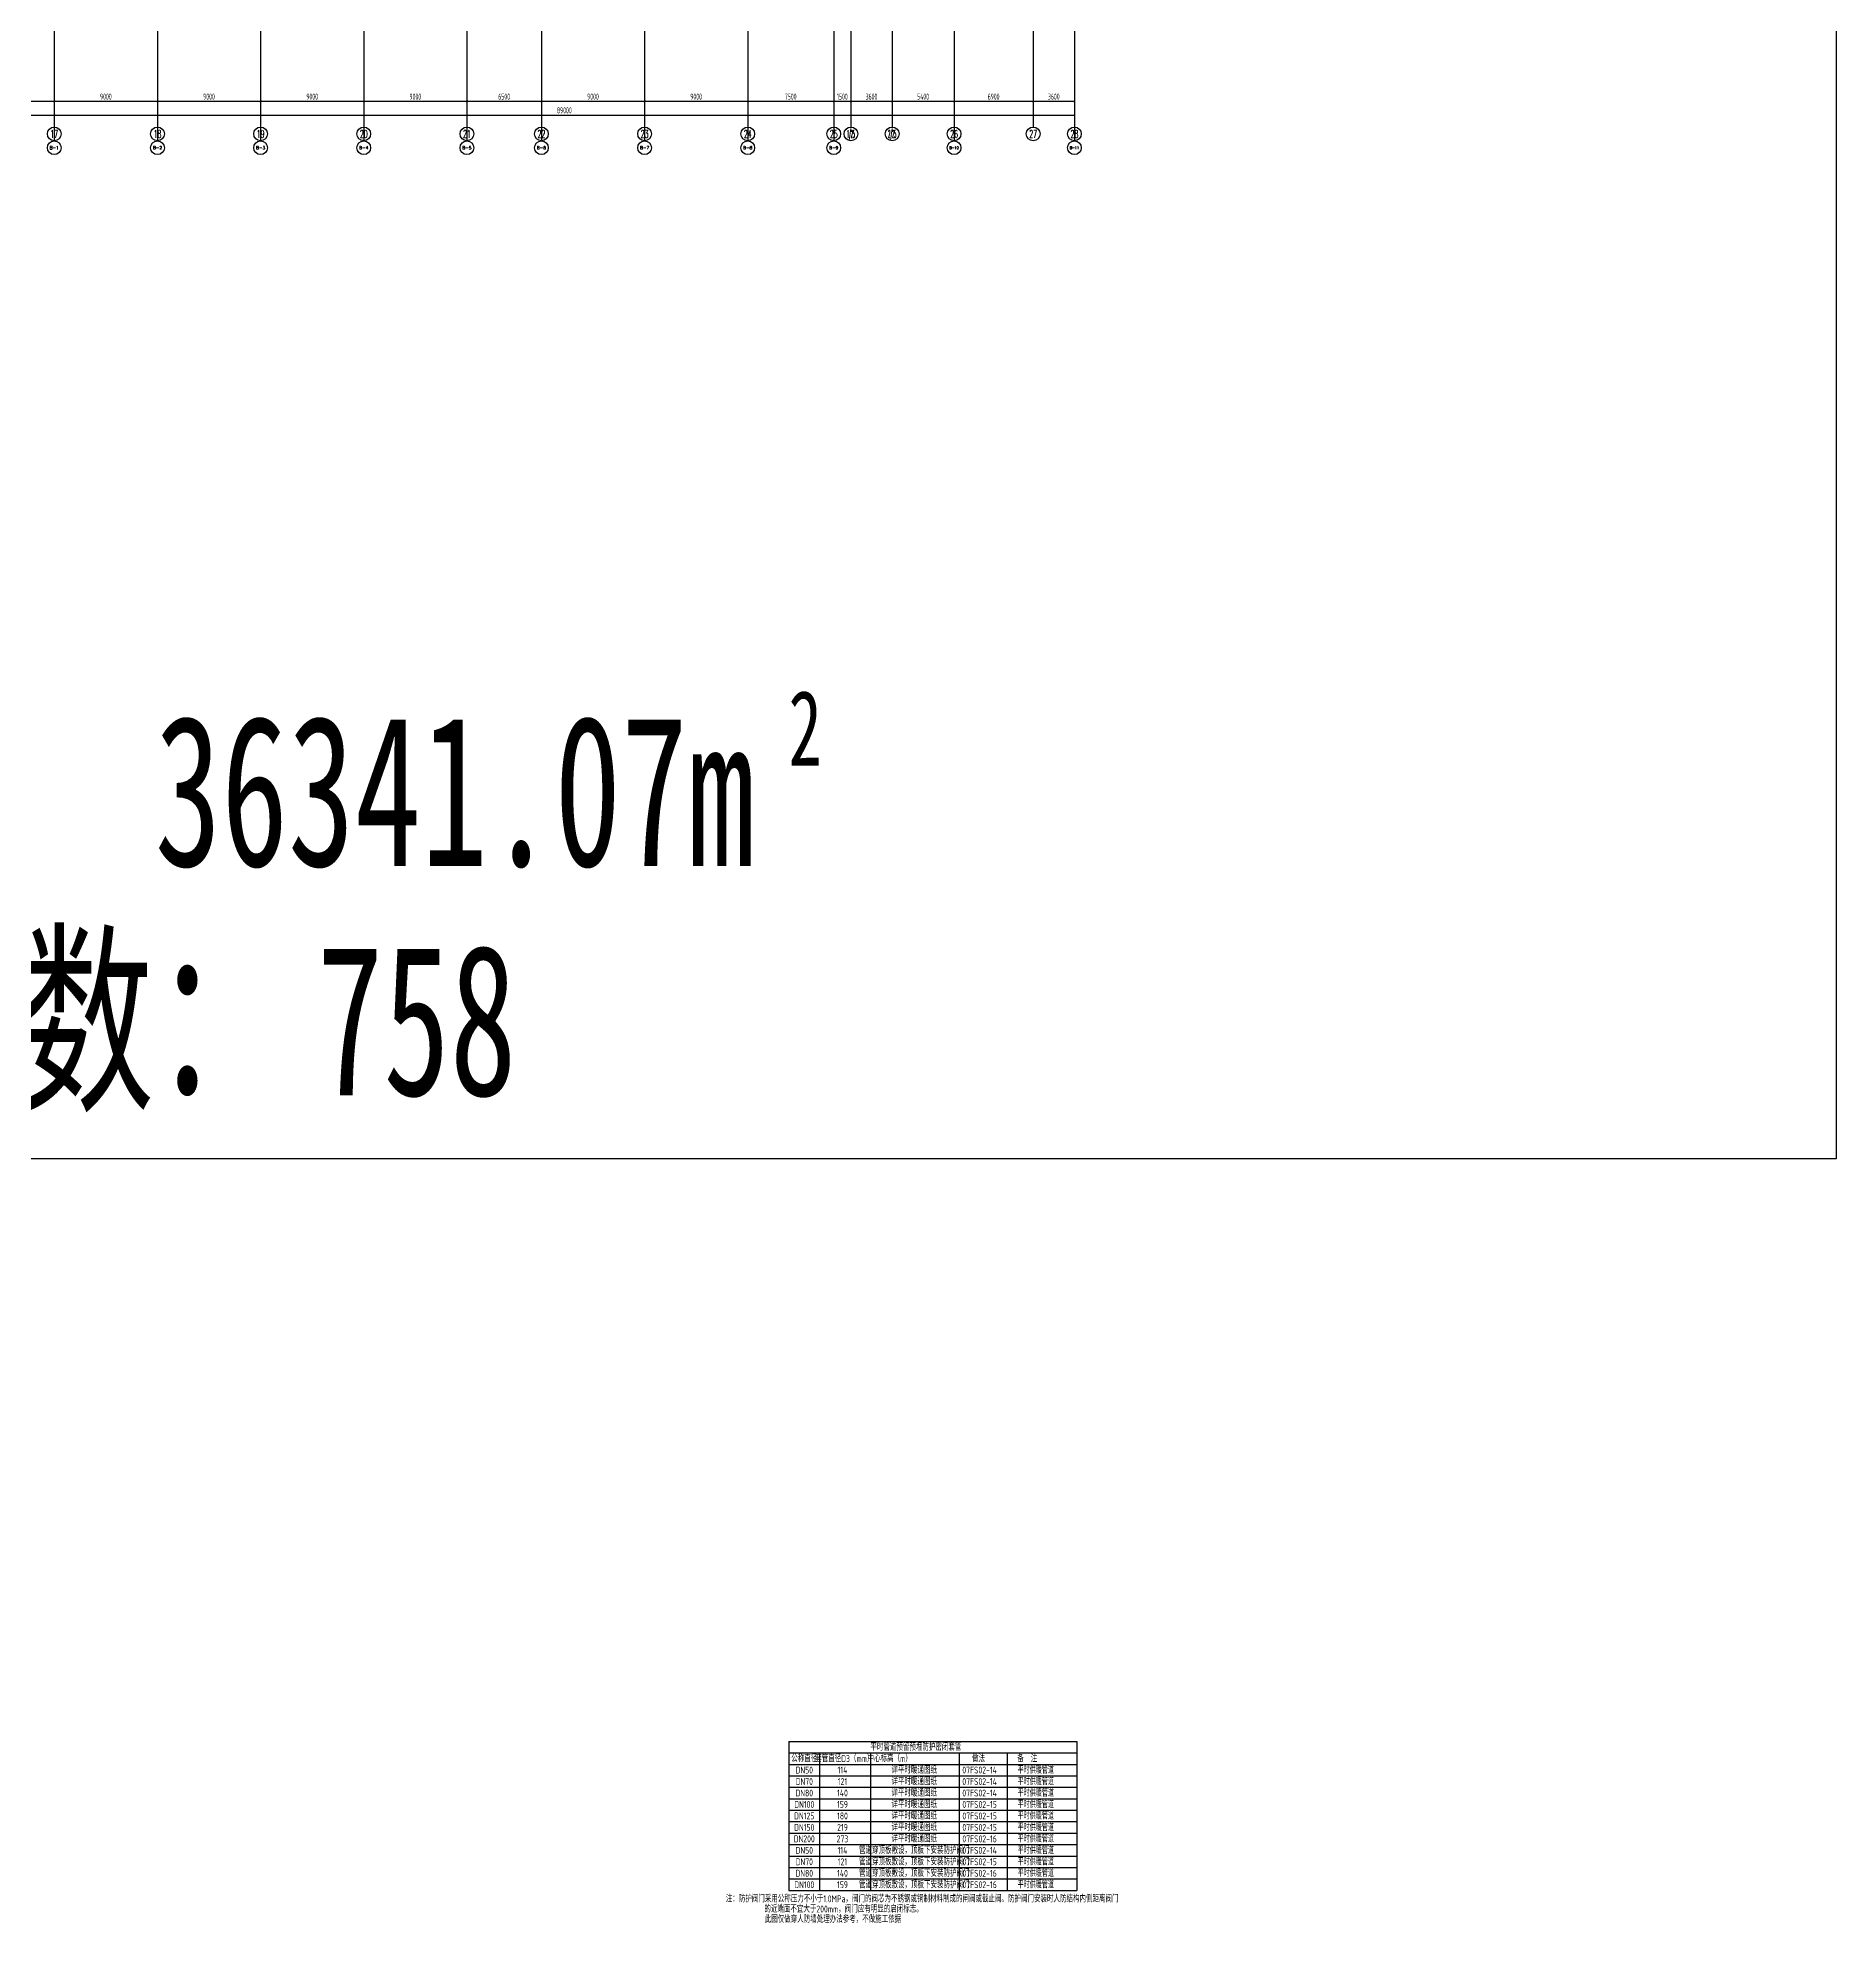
# Model space of a CAD drawing. Extents: x -20827274 to 1300756471, y -549375 to 3431892.
# Drawn here: x 15811 to 172693, y -549375 to -383990 of the extents above; entities that cross this region are included whole.
import ezdxf
from ezdxf.enums import TextEntityAlignment as Align

# ---------------------------------------------------------------- set-up
doc = ezdxf.new("R2010")
doc.units = 0
doc.header["$LTSCALE"] = 10
doc.linetypes.add('暖附图底图$0$DASH', pattern=[0.35, 0.25, -0.1])
doc.linetypes.add('暖附图底图$0$DOTE', pattern=[2.42, 2, -0.2, 0.02, -0.2])
for name, color, linetype in [('1-zs', 3, 'Continuous'), ('A-PUB_TITLE', 4, 'Continuous'), ('AXIS_TEXT', 7, 'Continuous'), ('hz', 7, 'Continuous'), ('SPACE', 7, 'Continuous'), ('TEXT-KD', 1, 'Continuous'), ('暖附图底图$0$1-标注暖通', 8, 'Continuous'), ('暖附图底图$0$AXIS', 8, 'Continuous'), ('暖附图底图$0$AXIS_TEXT', 8, 'Continuous'), ('暖附图底图$0$DOTE', 8, 'Continuous')]:
    doc.layers.add(name, color=color, linetype=linetype)
doc.styles.add('COMPLEX', font='COMPLEX.shx', dxfattribs={"width": 0.65})
doc.styles.add('ZXN', font='tssdeng.shx', dxfattribs={"width": 0.7, "bigfont": 'hztxt.shx'})
doc.styles.add('暖附图底图$0$8B2_02_T3', font='tssdeng.shx', dxfattribs={"width": 0.6, "bigfont": 'TSSDCHN.shx'})
doc.styles.add('暖附图底图$0$_TCH_AXIS', font='COMPLEX', dxfattribs={"bigfont": 'GBCBIG'})
doc.styles.add('暖附图底图$0$COMPLEX', font='COMPLEX.shx', dxfattribs={"width": 0.65})
doc.styles.add('黑体', font='simhei.ttf', dxfattribs={"width": 0.65})
doc.dimstyles.new('暖附图底图$0$_TCH_ARCH&&150', dxfattribs={"dimtxt": 525, "dimasz": 150, "dimexe": 375, "dimexo": 450, "dimgap": 150, "dimtad": 1, "dimdec": 0, "dimrnd": 50, "dimzin": 0, "dimdsep": 46, "dimtxsty": '暖附图底图$0$8B2_02_T3', "dimblk": '暖附图底图$0$_ArchTick', "dimcen": 0.09, "dimclrt": 7, "dimazin": 2, "dimtfac": 1, "dimtdec": 0, "dimtix": 1, "dimtmove": 2, "dimatfit": 3, "dimfxl": 0, "dimtolj": 1, "dimtzin": 0, "dimarcsym": 0})

# ---------------------------------------------------------------- blocks, each defined once
blk = doc.blocks.new('暖附图底图$0$_AXISO')
blk.add_circle((0, 0), 0.5)
at = {"layer": '暖附图底图$0$AXIS_TEXT', "style": '暖附图底图$0$COMPLEX', "width": 1.041667}
blk.add_attdef('A', text='', height=0.56, dxfattribs=at).set_placement((-0.25, -0.28), (0.25, -0.28), align=Align.FIT)
blk = doc.blocks.new('_AXISO')
blk.add_circle((0, 0), 0.5)
at = {"layer": 'AXIS_TEXT', "style": 'COMPLEX', "width": 1.041667}
blk.add_attdef('A', text='', height=0.56, dxfattribs=at).set_placement((-0.25, -0.28), (0.25, -0.28), align=Align.FIT)
blk = doc.blocks.new('暖附图底图$0$_ArchTick')
at = {"color": 0, "linetype": 'ByBlock', "const_width": 0.4}
blk.add_lwpolyline([(-0.5, -0.5), (0.5, 0.5)], dxfattribs=at)
blk = doc.blocks.new('*D3248')
at = {"layer": 'Defpoints', "color": 0, "transparency": 16777216}
for p in [(17241, -385768), (106241, -385768), (106241, -390718)]:
    blk.add_point(p, dxfattribs=at)
at = {"layer": '暖附图底图$0$AXIS', "color": 0, "lineweight": -2, "transparency": 16777216}
for p, q in [((17241, -386218), (17241, -391093)), ((106241, -386218), (106241, -391093)), ((17241, -390718), (106241, -390718))]:
    blk.add_line(p, q, dxfattribs=at)
at = {"layer": '暖附图底图$0$AXIS', "color": 0, "lineweight": -2, "transparency": 16777216, "xscale": 150, "yscale": 150, "zscale": 150, "rotation": 180}
blk.add_blockref('暖附图底图$0$_ArchTick', (17241, -390718), dxfattribs=at)
at = {"layer": '暖附图底图$0$AXIS', "color": 0, "lineweight": -2, "transparency": 16777216, "xscale": 150, "yscale": 150, "zscale": 150}
blk.add_blockref('暖附图底图$0$_ArchTick', (106241, -390718), dxfattribs=at)
at = {"layer": '暖附图底图$0$AXIS', "color": 7, "transparency": 16777216, "insert": (61741, -390306), "char_height": 525, "attachment_point": 5, "style": '暖附图底图$0$8B2_02_T3'}
blk.add_mtext('\\A1;89000', dxfattribs=at)
blk = doc.blocks.new('*D3297')
at = {"layer": 'Defpoints', "color": 0, "transparency": 16777216}
for p in [(-95159, -385768), (106241, -385768), (106241, -390718)]:
    blk.add_point(p, dxfattribs=at)
at = {"layer": '暖附图底图$0$AXIS', "color": 0, "lineweight": -2, "transparency": 16777216}
for p, q in [((-95159, -386218), (-95159, -391093)), ((106241, -386218), (106241, -391093)), ((-95159, -390718), (106241, -390718))]:
    blk.add_line(p, q, dxfattribs=at)
at = {"layer": '暖附图底图$0$AXIS', "color": 0, "lineweight": -2, "transparency": 16777216, "xscale": 150, "yscale": 150, "zscale": 150, "rotation": 180}
blk.add_blockref('暖附图底图$0$_ArchTick', (-95159, -390718), dxfattribs=at)
at = {"layer": '暖附图底图$0$AXIS', "color": 0, "lineweight": -2, "transparency": 16777216, "xscale": 150, "yscale": 150, "zscale": 150}
blk.add_blockref('暖附图底图$0$_ArchTick', (106241, -390718), dxfattribs=at)
at = {"layer": '暖附图底图$0$AXIS', "color": 7, "transparency": 16777216, "insert": (5541, -390306), "char_height": 525, "attachment_point": 5, "style": '暖附图底图$0$8B2_02_T3'}
blk.add_mtext('\\A1;201400', dxfattribs=at)
blk = doc.blocks.new('*D3313')
at = {"layer": 'Defpoints', "color": 0, "transparency": 16777216}
for p in [(9791, -385768), (17241, -385768), (17241, -389518)]:
    blk.add_point(p, dxfattribs=at)
at = {"layer": '暖附图底图$0$AXIS', "color": 0, "lineweight": -2, "transparency": 16777216}
for p, q in [((9791, -386218), (9791, -389893)), ((17241, -386218), (17241, -389893)), ((9791, -389518), (17241, -389518))]:
    blk.add_line(p, q, dxfattribs=at)
at = {"layer": '暖附图底图$0$AXIS', "color": 0, "lineweight": -2, "transparency": 16777216, "xscale": 150, "yscale": 150, "zscale": 150, "rotation": 180}
blk.add_blockref('暖附图底图$0$_ArchTick', (9791, -389518), dxfattribs=at)
at = {"layer": '暖附图底图$0$AXIS', "color": 0, "lineweight": -2, "transparency": 16777216, "xscale": 150, "yscale": 150, "zscale": 150}
blk.add_blockref('暖附图底图$0$_ArchTick', (17241, -389518), dxfattribs=at)
at = {"layer": '暖附图底图$0$AXIS', "color": 7, "transparency": 16777216, "insert": (13516, -389106), "char_height": 525, "attachment_point": 5, "style": '暖附图底图$0$8B2_02_T3'}
blk.add_mtext('\\A1;7450', dxfattribs=at)
blk = doc.blocks.new('*D3314')
at = {"layer": 'Defpoints', "color": 0, "transparency": 16777216}
for p in [(17241, -385768), (26241, -385768), (26241, -389518)]:
    blk.add_point(p, dxfattribs=at)
at = {"layer": '暖附图底图$0$AXIS', "color": 0, "lineweight": -2, "transparency": 16777216}
for p, q in [((17241, -386218), (17241, -389893)), ((26241, -386218), (26241, -389893)), ((17241, -389518), (26241, -389518))]:
    blk.add_line(p, q, dxfattribs=at)
at = {"layer": '暖附图底图$0$AXIS', "color": 0, "lineweight": -2, "transparency": 16777216, "xscale": 150, "yscale": 150, "zscale": 150, "rotation": 180}
blk.add_blockref('暖附图底图$0$_ArchTick', (17241, -389518), dxfattribs=at)
at = {"layer": '暖附图底图$0$AXIS', "color": 0, "lineweight": -2, "transparency": 16777216, "xscale": 150, "yscale": 150, "zscale": 150}
blk.add_blockref('暖附图底图$0$_ArchTick', (26241, -389518), dxfattribs=at)
at = {"layer": '暖附图底图$0$AXIS', "color": 7, "transparency": 16777216, "insert": (21741, -389106), "char_height": 525, "attachment_point": 5, "style": '暖附图底图$0$8B2_02_T3'}
blk.add_mtext('\\A1;9000', dxfattribs=at)
blk = doc.blocks.new('*D3315')
at = {"layer": 'Defpoints', "color": 0, "transparency": 16777216}
for p in [(26241, -385768), (35241, -385768), (35241, -389518)]:
    blk.add_point(p, dxfattribs=at)
at = {"layer": '暖附图底图$0$AXIS', "color": 0, "lineweight": -2, "transparency": 16777216}
for p, q in [((26241, -386218), (26241, -389893)), ((35241, -386218), (35241, -389893)), ((26241, -389518), (35241, -389518))]:
    blk.add_line(p, q, dxfattribs=at)
at = {"layer": '暖附图底图$0$AXIS', "color": 0, "lineweight": -2, "transparency": 16777216, "xscale": 150, "yscale": 150, "zscale": 150, "rotation": 180}
blk.add_blockref('暖附图底图$0$_ArchTick', (26241, -389518), dxfattribs=at)
at = {"layer": '暖附图底图$0$AXIS', "color": 0, "lineweight": -2, "transparency": 16777216, "xscale": 150, "yscale": 150, "zscale": 150}
blk.add_blockref('暖附图底图$0$_ArchTick', (35241, -389518), dxfattribs=at)
at = {"layer": '暖附图底图$0$AXIS', "color": 7, "transparency": 16777216, "insert": (30741, -389106), "char_height": 525, "attachment_point": 5, "style": '暖附图底图$0$8B2_02_T3'}
blk.add_mtext('\\A1;9000', dxfattribs=at)
blk = doc.blocks.new('*D3316')
at = {"layer": 'Defpoints', "color": 0, "transparency": 16777216}
for p in [(35241, -385768), (44241, -385768), (44241, -389518)]:
    blk.add_point(p, dxfattribs=at)
at = {"layer": '暖附图底图$0$AXIS', "color": 0, "lineweight": -2, "transparency": 16777216}
for p, q in [((35241, -386218), (35241, -389893)), ((44241, -386218), (44241, -389893)), ((35241, -389518), (44241, -389518))]:
    blk.add_line(p, q, dxfattribs=at)
at = {"layer": '暖附图底图$0$AXIS', "color": 0, "lineweight": -2, "transparency": 16777216, "xscale": 150, "yscale": 150, "zscale": 150, "rotation": 180}
blk.add_blockref('暖附图底图$0$_ArchTick', (35241, -389518), dxfattribs=at)
at = {"layer": '暖附图底图$0$AXIS', "color": 0, "lineweight": -2, "transparency": 16777216, "xscale": 150, "yscale": 150, "zscale": 150}
blk.add_blockref('暖附图底图$0$_ArchTick', (44241, -389518), dxfattribs=at)
at = {"layer": '暖附图底图$0$AXIS', "color": 7, "transparency": 16777216, "insert": (39741, -389106), "char_height": 525, "attachment_point": 5, "style": '暖附图底图$0$8B2_02_T3'}
blk.add_mtext('\\A1;9000', dxfattribs=at)
blk = doc.blocks.new('*D3317')
at = {"layer": 'Defpoints', "color": 0, "transparency": 16777216}
for p in [(44241, -385768), (53241, -385768), (53241, -389518)]:
    blk.add_point(p, dxfattribs=at)
at = {"layer": '暖附图底图$0$AXIS', "color": 0, "lineweight": -2, "transparency": 16777216}
for p, q in [((44241, -386218), (44241, -389893)), ((53241, -386218), (53241, -389893)), ((44241, -389518), (53241, -389518))]:
    blk.add_line(p, q, dxfattribs=at)
at = {"layer": '暖附图底图$0$AXIS', "color": 0, "lineweight": -2, "transparency": 16777216, "xscale": 150, "yscale": 150, "zscale": 150, "rotation": 180}
blk.add_blockref('暖附图底图$0$_ArchTick', (44241, -389518), dxfattribs=at)
at = {"layer": '暖附图底图$0$AXIS', "color": 0, "lineweight": -2, "transparency": 16777216, "xscale": 150, "yscale": 150, "zscale": 150}
blk.add_blockref('暖附图底图$0$_ArchTick', (53241, -389518), dxfattribs=at)
at = {"layer": '暖附图底图$0$AXIS', "color": 7, "transparency": 16777216, "insert": (48741, -389106), "char_height": 525, "attachment_point": 5, "style": '暖附图底图$0$8B2_02_T3'}
blk.add_mtext('\\A1;9000', dxfattribs=at)
blk = doc.blocks.new('*D3318')
at = {"layer": 'Defpoints', "color": 0, "transparency": 16777216}
for p in [(53241, -385768), (59741, -385768), (59741, -389518)]:
    blk.add_point(p, dxfattribs=at)
at = {"layer": '暖附图底图$0$AXIS', "color": 0, "lineweight": -2, "transparency": 16777216}
for p, q in [((53241, -386218), (53241, -389893)), ((59741, -386218), (59741, -389893)), ((53241, -389518), (59741, -389518))]:
    blk.add_line(p, q, dxfattribs=at)
at = {"layer": '暖附图底图$0$AXIS', "color": 0, "lineweight": -2, "transparency": 16777216, "xscale": 150, "yscale": 150, "zscale": 150, "rotation": 180}
blk.add_blockref('暖附图底图$0$_ArchTick', (53241, -389518), dxfattribs=at)
at = {"layer": '暖附图底图$0$AXIS', "color": 0, "lineweight": -2, "transparency": 16777216, "xscale": 150, "yscale": 150, "zscale": 150}
blk.add_blockref('暖附图底图$0$_ArchTick', (59741, -389518), dxfattribs=at)
at = {"layer": '暖附图底图$0$AXIS', "color": 7, "transparency": 16777216, "insert": (56491, -389106), "char_height": 525, "attachment_point": 5, "style": '暖附图底图$0$8B2_02_T3'}
blk.add_mtext('\\A1;6500', dxfattribs=at)
blk = doc.blocks.new('*D3319')
at = {"layer": 'Defpoints', "color": 0, "transparency": 16777216}
for p in [(59741, -385768), (68741, -385768), (68741, -389518)]:
    blk.add_point(p, dxfattribs=at)
at = {"layer": '暖附图底图$0$AXIS', "color": 0, "lineweight": -2, "transparency": 16777216}
for p, q in [((59741, -386218), (59741, -389893)), ((68741, -386218), (68741, -389893)), ((59741, -389518), (68741, -389518))]:
    blk.add_line(p, q, dxfattribs=at)
at = {"layer": '暖附图底图$0$AXIS', "color": 0, "lineweight": -2, "transparency": 16777216, "xscale": 150, "yscale": 150, "zscale": 150, "rotation": 180}
blk.add_blockref('暖附图底图$0$_ArchTick', (59741, -389518), dxfattribs=at)
at = {"layer": '暖附图底图$0$AXIS', "color": 0, "lineweight": -2, "transparency": 16777216, "xscale": 150, "yscale": 150, "zscale": 150}
blk.add_blockref('暖附图底图$0$_ArchTick', (68741, -389518), dxfattribs=at)
at = {"layer": '暖附图底图$0$AXIS', "color": 7, "transparency": 16777216, "insert": (64241, -389106), "char_height": 525, "attachment_point": 5, "style": '暖附图底图$0$8B2_02_T3'}
blk.add_mtext('\\A1;9000', dxfattribs=at)
blk = doc.blocks.new('*D3320')
at = {"layer": 'Defpoints', "color": 0, "transparency": 16777216}
for p in [(68741, -385768), (77741, -385768), (77741, -389518)]:
    blk.add_point(p, dxfattribs=at)
at = {"layer": '暖附图底图$0$AXIS', "color": 0, "lineweight": -2, "transparency": 16777216}
for p, q in [((68741, -386218), (68741, -389893)), ((77741, -386218), (77741, -389893)), ((68741, -389518), (77741, -389518))]:
    blk.add_line(p, q, dxfattribs=at)
at = {"layer": '暖附图底图$0$AXIS', "color": 0, "lineweight": -2, "transparency": 16777216, "xscale": 150, "yscale": 150, "zscale": 150, "rotation": 180}
blk.add_blockref('暖附图底图$0$_ArchTick', (68741, -389518), dxfattribs=at)
at = {"layer": '暖附图底图$0$AXIS', "color": 0, "lineweight": -2, "transparency": 16777216, "xscale": 150, "yscale": 150, "zscale": 150}
blk.add_blockref('暖附图底图$0$_ArchTick', (77741, -389518), dxfattribs=at)
at = {"layer": '暖附图底图$0$AXIS', "color": 7, "transparency": 16777216, "insert": (73241, -389106), "char_height": 525, "attachment_point": 5, "style": '暖附图底图$0$8B2_02_T3'}
blk.add_mtext('\\A1;9000', dxfattribs=at)
blk = doc.blocks.new('*D3321')
at = {"layer": 'Defpoints', "color": 0, "transparency": 16777216}
for p in [(77741, -385768), (85241, -385768), (85241, -389518)]:
    blk.add_point(p, dxfattribs=at)
at = {"layer": '暖附图底图$0$AXIS', "color": 0, "lineweight": -2, "transparency": 16777216}
for p, q in [((77741, -386218), (77741, -389893)), ((85241, -386218), (85241, -389893)), ((77741, -389518), (85241, -389518))]:
    blk.add_line(p, q, dxfattribs=at)
at = {"layer": '暖附图底图$0$AXIS', "color": 0, "lineweight": -2, "transparency": 16777216, "xscale": 150, "yscale": 150, "zscale": 150, "rotation": 180}
blk.add_blockref('暖附图底图$0$_ArchTick', (77741, -389518), dxfattribs=at)
at = {"layer": '暖附图底图$0$AXIS', "color": 0, "lineweight": -2, "transparency": 16777216, "xscale": 150, "yscale": 150, "zscale": 150}
blk.add_blockref('暖附图底图$0$_ArchTick', (85241, -389518), dxfattribs=at)
at = {"layer": '暖附图底图$0$AXIS', "color": 7, "transparency": 16777216, "insert": (81491, -389106), "char_height": 525, "attachment_point": 5, "style": '暖附图底图$0$8B2_02_T3'}
blk.add_mtext('\\A1;7500', dxfattribs=at)
blk = doc.blocks.new('*D3322')
at = {"layer": 'Defpoints', "color": 0, "transparency": 16777216}
for p in [(85241, -385768), (86741, -385768), (86741, -389518)]:
    blk.add_point(p, dxfattribs=at)
at = {"layer": '暖附图底图$0$AXIS', "color": 0, "lineweight": -2, "transparency": 16777216}
for p, q in [((85241, -386218), (85241, -389893)), ((86741, -386218), (86741, -389893)), ((85241, -389518), (86741, -389518))]:
    blk.add_line(p, q, dxfattribs=at)
at = {"layer": '暖附图底图$0$AXIS', "color": 0, "lineweight": -2, "transparency": 16777216, "xscale": 150, "yscale": 150, "zscale": 150, "rotation": 180}
blk.add_blockref('暖附图底图$0$_ArchTick', (85241, -389518), dxfattribs=at)
at = {"layer": '暖附图底图$0$AXIS', "color": 0, "lineweight": -2, "transparency": 16777216, "xscale": 150, "yscale": 150, "zscale": 150}
blk.add_blockref('暖附图底图$0$_ArchTick', (86741, -389518), dxfattribs=at)
at = {"layer": '暖附图底图$0$AXIS', "color": 7, "transparency": 16777216, "insert": (85991, -389106), "char_height": 525, "attachment_point": 5, "style": '暖附图底图$0$8B2_02_T3'}
blk.add_mtext('\\A1;1500', dxfattribs=at)
blk = doc.blocks.new('*D3323')
at = {"layer": 'Defpoints', "color": 0, "transparency": 16777216}
for p in [(86741, -385768), (90341, -385768), (90341, -389518)]:
    blk.add_point(p, dxfattribs=at)
at = {"layer": '暖附图底图$0$AXIS', "color": 0, "lineweight": -2, "transparency": 16777216}
for p, q in [((86741, -386218), (86741, -389893)), ((90341, -386218), (90341, -389893)), ((86741, -389518), (90341, -389518))]:
    blk.add_line(p, q, dxfattribs=at)
at = {"layer": '暖附图底图$0$AXIS', "color": 0, "lineweight": -2, "transparency": 16777216, "xscale": 150, "yscale": 150, "zscale": 150, "rotation": 180}
blk.add_blockref('暖附图底图$0$_ArchTick', (86741, -389518), dxfattribs=at)
at = {"layer": '暖附图底图$0$AXIS', "color": 0, "lineweight": -2, "transparency": 16777216, "xscale": 150, "yscale": 150, "zscale": 150}
blk.add_blockref('暖附图底图$0$_ArchTick', (90341, -389518), dxfattribs=at)
at = {"layer": '暖附图底图$0$AXIS', "color": 7, "transparency": 16777216, "insert": (88541, -389106), "char_height": 525, "attachment_point": 5, "style": '暖附图底图$0$8B2_02_T3'}
blk.add_mtext('\\A1;3600', dxfattribs=at)
blk = doc.blocks.new('*D3324')
at = {"layer": 'Defpoints', "color": 0, "transparency": 16777216}
for p in [(90341, -385768), (95741, -385768), (95741, -389518)]:
    blk.add_point(p, dxfattribs=at)
at = {"layer": '暖附图底图$0$AXIS', "color": 0, "lineweight": -2, "transparency": 16777216}
for p, q in [((90341, -386218), (90341, -389893)), ((95741, -386218), (95741, -389893)), ((90341, -389518), (95741, -389518))]:
    blk.add_line(p, q, dxfattribs=at)
at = {"layer": '暖附图底图$0$AXIS', "color": 0, "lineweight": -2, "transparency": 16777216, "xscale": 150, "yscale": 150, "zscale": 150, "rotation": 180}
blk.add_blockref('暖附图底图$0$_ArchTick', (90341, -389518), dxfattribs=at)
at = {"layer": '暖附图底图$0$AXIS', "color": 0, "lineweight": -2, "transparency": 16777216, "xscale": 150, "yscale": 150, "zscale": 150}
blk.add_blockref('暖附图底图$0$_ArchTick', (95741, -389518), dxfattribs=at)
at = {"layer": '暖附图底图$0$AXIS', "color": 7, "transparency": 16777216, "insert": (93041, -389106), "char_height": 525, "attachment_point": 5, "style": '暖附图底图$0$8B2_02_T3'}
blk.add_mtext('\\A1;5400', dxfattribs=at)
blk = doc.blocks.new('*D3325')
at = {"layer": 'Defpoints', "color": 0, "transparency": 16777216}
for p in [(95741, -385768), (102641, -385768), (102641, -389518)]:
    blk.add_point(p, dxfattribs=at)
at = {"layer": '暖附图底图$0$AXIS', "color": 0, "lineweight": -2, "transparency": 16777216}
for p, q in [((95741, -386218), (95741, -389893)), ((102641, -386218), (102641, -389893)), ((95741, -389518), (102641, -389518))]:
    blk.add_line(p, q, dxfattribs=at)
at = {"layer": '暖附图底图$0$AXIS', "color": 0, "lineweight": -2, "transparency": 16777216, "xscale": 150, "yscale": 150, "zscale": 150, "rotation": 180}
blk.add_blockref('暖附图底图$0$_ArchTick', (95741, -389518), dxfattribs=at)
at = {"layer": '暖附图底图$0$AXIS', "color": 0, "lineweight": -2, "transparency": 16777216, "xscale": 150, "yscale": 150, "zscale": 150}
blk.add_blockref('暖附图底图$0$_ArchTick', (102641, -389518), dxfattribs=at)
at = {"layer": '暖附图底图$0$AXIS', "color": 7, "transparency": 16777216, "insert": (99191, -389106), "char_height": 525, "attachment_point": 5, "style": '暖附图底图$0$8B2_02_T3'}
blk.add_mtext('\\A1;6900', dxfattribs=at)
blk = doc.blocks.new('*D3326')
at = {"layer": 'Defpoints', "color": 0, "transparency": 16777216}
for p in [(102641, -385768), (106241, -385768), (106241, -389518)]:
    blk.add_point(p, dxfattribs=at)
at = {"layer": '暖附图底图$0$AXIS', "color": 0, "lineweight": -2, "transparency": 16777216}
for p, q in [((102641, -386218), (102641, -389893)), ((106241, -386218), (106241, -389893)), ((102641, -389518), (106241, -389518))]:
    blk.add_line(p, q, dxfattribs=at)
at = {"layer": '暖附图底图$0$AXIS', "color": 0, "lineweight": -2, "transparency": 16777216, "xscale": 150, "yscale": 150, "zscale": 150, "rotation": 180}
blk.add_blockref('暖附图底图$0$_ArchTick', (102641, -389518), dxfattribs=at)
at = {"layer": '暖附图底图$0$AXIS', "color": 0, "lineweight": -2, "transparency": 16777216, "xscale": 150, "yscale": 150, "zscale": 150}
blk.add_blockref('暖附图底图$0$_ArchTick', (106241, -389518), dxfattribs=at)
at = {"layer": '暖附图底图$0$AXIS', "color": 7, "transparency": 16777216, "insert": (104441, -389106), "char_height": 525, "attachment_point": 5, "style": '暖附图底图$0$8B2_02_T3'}
blk.add_mtext('\\A1;3600', dxfattribs=at)
blk = doc.blocks.new('暖附图底图$0$AFSFCS')
at = {"layer": '暖附图底图$0$AXIS'}
for p, q in [((17241.4, -385768.2), (17241.4, -392968.2)), ((17241.4, -385768.2), (17241.4, -391768.2)), ((26241.4, -385768.2), (26241.4, -392968.2)), ((26241.4, -385768.2), (26241.4, -391768.2)), ((35241.4, -385768.2), (35241.4, -392968.2)), ((35241.4, -385768.2), (35241.4, -391768.2)), ((44241.4, -385768.2), (44241.4, -392968.2)), ((44241.4, -385768.2), (44241.4, -391768.2)), ((53241.4, -385768.2), (53241.4, -392968.2)), ((53241.4, -385768.2), (53241.4, -391768.2)), ((59741.4, -385768.2), (59741.4, -392968.2)), ((59741.4, -385768.2), (59741.4, -391768.2)), ((68741.4, -385768.2), (68741.4, -392968.2)), ((68741.4, -385768.2), (68741.4, -391768.2)), ((77741.4, -385768.2), (77741.4, -392968.2)), ((77741.4, -385768.2), (77741.4, -391768.2)), ((85241.4, -385768.2), (85241.4, -392968.2)), ((85241.4, -385768.2), (85241.4, -391768.2)), ((86741.4, -385768.2), (86741.4, -391768.2)), ((90341.4, -385768.2), (90341.4, -391768.2)), ((95741.4, -385768.2), (95741.4, -392968.2)), ((95741.4, -385768.2), (95741.4, -391768.2)), ((102641.4, -385768.2), (102641.4, -391768.2)), ((106241.4, -385768.2), (106241.4, -392968.2)), ((106241.4, -385768.2), (106241.4, -391768.2))]:
    blk.add_line(p, q, dxfattribs=at)
at = {"layer": '暖附图底图$0$DOTE', "color": 16, "linetype": '暖附图底图$0$DOTE', "ltscale": 1.5}
for p, q in [((17241.4, -155629.3), (17241.4, -385768.2)), ((26241.4, -155629.3), (26241.4, -385768.2)), ((35241.4, -155629.3), (35241.4, -385768.2)), ((44241.4, -155629.3), (44241.4, -385768.2)), ((53241.4, -155629.3), (53241.4, -385768.2)), ((59741.4, -155629.3), (59741.4, -385768.2)), ((68741.4, -155629.3), (68741.4, -385768.2)), ((77741.4, -155629.3), (77741.4, -385768.2)), ((85241.4, -155629.3), (85241.4, -385768.2)), ((95741.4, -155629.3), (95741.4, -385768.2)), ((106241.4, -155629.3), (106241.4, -385768.2))]:
    blk.add_line(p, q, dxfattribs=at)
at = {"layer": '暖附图底图$0$DOTE', "color": 127, "linetype": '暖附图底图$0$DOTE', "ltscale": 1.5}
for p, q in [((86741.4, -155629.3), (86741.4, -385768.2)), ((90341.4, -155629.3), (90341.4, -385768.2)), ((102641.4, -155629.3), (102641.4, -385768.2))]:
    blk.add_line(p, q, dxfattribs=at)
at = {"layer": '暖附图底图$0$AXIS'}
ref = blk.add_blockref('_AXISO', (17241.4, -392368.2), dxfattribs=dict(at, xscale=1200, yscale=1200, zscale=1200))
ref.add_attrib('A', '17', dxfattribs={"layer": '暖附图底图$0$AXIS_TEXT', "height": 678.82, "style": '暖附图底图$0$_TCH_AXIS', "width": 0.724138}).set_placement((16902, -392707.6), (17580.8, -392707.6), align=Align.FIT)
ref = blk.add_blockref('_AXISO', (26241.4, -392368.2), dxfattribs=dict(at, xscale=1200, yscale=1200, zscale=1200))
ref.add_attrib('A', '18', dxfattribs={"layer": '暖附图底图$0$AXIS_TEXT', "height": 678.82, "style": '暖附图底图$0$_TCH_AXIS', "width": 0.724138}).set_placement((25902, -392707.6), (26580.8, -392707.6), align=Align.FIT)
ref = blk.add_blockref('_AXISO', (35241.4, -392368.2), dxfattribs=dict(at, xscale=1200, yscale=1200, zscale=1200))
ref.add_attrib('A', '19', dxfattribs={"layer": '暖附图底图$0$AXIS_TEXT', "height": 678.82, "style": '暖附图底图$0$_TCH_AXIS', "width": 0.724138}).set_placement((34902, -392707.6), (35580.8, -392707.6), align=Align.FIT)
ref = blk.add_blockref('_AXISO', (44241.4, -392368.2), dxfattribs=dict(at, xscale=1200, yscale=1200, zscale=1200))
ref.add_attrib('A', '20', dxfattribs={"layer": '暖附图底图$0$AXIS_TEXT', "height": 678.82, "style": '暖附图底图$0$_TCH_AXIS', "width": 0.617647}).set_placement((43902, -392707.6), (44580.8, -392707.6), align=Align.FIT)
ref = blk.add_blockref('_AXISO', (53241.4, -392368.2), dxfattribs=dict(at, xscale=1200, yscale=1200, zscale=1200))
ref.add_attrib('A', '21', dxfattribs={"layer": '暖附图底图$0$AXIS_TEXT', "height": 678.82, "style": '暖附图底图$0$_TCH_AXIS', "width": 0.724138}).set_placement((52902, -392707.6), (53580.8, -392707.6), align=Align.FIT)
ref = blk.add_blockref('_AXISO', (59741.4, -392368.2), dxfattribs=dict(at, xscale=1200, yscale=1200, zscale=1200))
ref.add_attrib('A', '22', dxfattribs={"layer": '暖附图底图$0$AXIS_TEXT', "height": 678.82, "style": '暖附图底图$0$_TCH_AXIS', "width": 0.617647}).set_placement((59402, -392707.6), (60080.8, -392707.6), align=Align.FIT)
ref = blk.add_blockref('_AXISO', (68741.4, -392368.2), dxfattribs=dict(at, xscale=1200, yscale=1200, zscale=1200))
ref.add_attrib('A', '23', dxfattribs={"layer": '暖附图底图$0$AXIS_TEXT', "height": 678.82, "style": '暖附图底图$0$_TCH_AXIS', "width": 0.617647}).set_placement((68402, -392707.6), (69080.8, -392707.6), align=Align.FIT)
ref = blk.add_blockref('_AXISO', (77741.4, -392368.2), dxfattribs=dict(at, xscale=1200, yscale=1200, zscale=1200))
ref.add_attrib('A', '24', dxfattribs={"layer": '暖附图底图$0$AXIS_TEXT', "height": 678.82, "style": '暖附图底图$0$_TCH_AXIS', "width": 0.583333}).set_placement((77402, -392707.6), (78080.8, -392707.6), align=Align.FIT)
ref = blk.add_blockref('_AXISO', (85241.4, -392368.2), dxfattribs=dict(at, xscale=1200, yscale=1200, zscale=1200))
ref.add_attrib('A', '25', dxfattribs={"layer": '暖附图底图$0$AXIS_TEXT', "height": 678.82, "style": '暖附图底图$0$_TCH_AXIS', "width": 0.617647}).set_placement((84902, -392707.6), (85580.8, -392707.6), align=Align.FIT)
ref = blk.add_blockref('_AXISO', (86741.4, -392368.2), dxfattribs=dict(at, xscale=1200, yscale=1200, zscale=1200))
ref.add_attrib('A', '1/25', dxfattribs={"layer": '暖附图底图$0$AXIS_TEXT', "height": 678.82, "style": '暖附图底图$0$_TCH_AXIS', "width": 0.295775}).set_placement((86402, -392707.6), (87080.8, -392707.6), align=Align.FIT)
ref = blk.add_blockref('_AXISO', (90341.4, -392368.2), dxfattribs=dict(at, xscale=1200, yscale=1200, zscale=1200))
ref.add_attrib('A', '2/25', dxfattribs={"layer": '暖附图底图$0$AXIS_TEXT', "height": 678.82, "style": '暖附图底图$0$_TCH_AXIS', "width": 0.276316}).set_placement((90002, -392707.6), (90680.8, -392707.6), align=Align.FIT)
ref = blk.add_blockref('_AXISO', (95741.4, -392368.2), dxfattribs=dict(at, xscale=1200, yscale=1200, zscale=1200))
ref.add_attrib('A', '26', dxfattribs={"layer": '暖附图底图$0$AXIS_TEXT', "height": 678.82, "style": '暖附图底图$0$_TCH_AXIS', "width": 0.617647}).set_placement((95402, -392707.6), (96080.8, -392707.6), align=Align.FIT)
ref = blk.add_blockref('_AXISO', (102641.4, -392368.2), dxfattribs=dict(at, xscale=1200, yscale=1200, zscale=1200))
ref.add_attrib('A', '27', dxfattribs={"layer": '暖附图底图$0$AXIS_TEXT', "height": 678.82, "style": '暖附图底图$0$_TCH_AXIS', "width": 0.617647}).set_placement((102302, -392707.6), (102980.8, -392707.6), align=Align.FIT)
ref = blk.add_blockref('_AXISO', (106241.4, -392368.2), dxfattribs=dict(at, xscale=1200, yscale=1200, zscale=1200))
ref.add_attrib('A', '28', dxfattribs={"layer": '暖附图底图$0$AXIS_TEXT', "height": 678.82, "style": '暖附图底图$0$_TCH_AXIS', "width": 0.617647}).set_placement((105902, -392707.6), (106580.8, -392707.6), align=Align.FIT)
ref = blk.add_blockref('暖附图底图$0$_AXISO', (17241.4, -393568.2), dxfattribs=dict(at, xscale=1200, yscale=1200, zscale=1200))
ref.add_attrib('A', 'B-1', dxfattribs={"layer": '暖附图底图$0$AXIS_TEXT', "height": 290.39, "style": '暖附图底图$0$_TCH_AXIS'}).set_placement((16847.3, -393713.4), (17635.5, -393713.4), align=Align.FIT)
ref = blk.add_blockref('暖附图底图$0$_AXISO', (26241.4, -393568.2), dxfattribs=dict(at, xscale=1200, yscale=1200, zscale=1200))
ref.add_attrib('A', 'B-2', dxfattribs={"layer": '暖附图底图$0$AXIS_TEXT', "height": 269.48, "style": '暖附图底图$0$_TCH_AXIS'}).set_placement((25843.6, -393702.9), (26639.2, -393702.9), align=Align.FIT)
ref = blk.add_blockref('暖附图底图$0$_AXISO', (35241.4, -393568.2), dxfattribs=dict(at, xscale=1200, yscale=1200, zscale=1200))
ref.add_attrib('A', 'B-3', dxfattribs={"layer": '暖附图底图$0$AXIS_TEXT', "height": 269.48, "style": '暖附图底图$0$_TCH_AXIS'}).set_placement((34843.6, -393702.9), (35639.2, -393702.9), align=Align.FIT)
ref = blk.add_blockref('暖附图底图$0$_AXISO', (44241.4, -393568.2), dxfattribs=dict(at, xscale=1200, yscale=1200, zscale=1200))
ref.add_attrib('A', 'B-4', dxfattribs={"layer": '暖附图底图$0$AXIS_TEXT', "height": 261.89, "style": '暖附图底图$0$_TCH_AXIS'}).set_placement((43842.3, -393699.1), (44640.5, -393699.1), align=Align.FIT)
ref = blk.add_blockref('暖附图底图$0$_AXISO', (53241.4, -393568.2), dxfattribs=dict(at, xscale=1200, yscale=1200, zscale=1200))
ref.add_attrib('A', 'B-5', dxfattribs={"layer": '暖附图底图$0$AXIS_TEXT', "height": 269.48, "style": '暖附图底图$0$_TCH_AXIS'}).set_placement((52843.6, -393702.9), (53639.2, -393702.9), align=Align.FIT)
ref = blk.add_blockref('暖附图底图$0$_AXISO', (59741.4, -393568.2), dxfattribs=dict(at, xscale=1200, yscale=1200, zscale=1200))
ref.add_attrib('A', 'B-6', dxfattribs={"layer": '暖附图底图$0$AXIS_TEXT', "height": 269.48, "style": '暖附图底图$0$_TCH_AXIS'}).set_placement((59343.6, -393702.9), (60139.2, -393702.9), align=Align.FIT)
ref = blk.add_blockref('暖附图底图$0$_AXISO', (68741.4, -393568.2), dxfattribs=dict(at, xscale=1200, yscale=1200, zscale=1200))
ref.add_attrib('A', 'B-7', dxfattribs={"layer": '暖附图底图$0$AXIS_TEXT', "height": 269.48, "style": '暖附图底图$0$_TCH_AXIS'}).set_placement((68343.6, -393702.9), (69139.2, -393702.9), align=Align.FIT)
ref = blk.add_blockref('暖附图底图$0$_AXISO', (77741.4, -393568.2), dxfattribs=dict(at, xscale=1200, yscale=1200, zscale=1200))
ref.add_attrib('A', 'B-8', dxfattribs={"layer": '暖附图底图$0$AXIS_TEXT', "height": 269.48, "style": '暖附图底图$0$_TCH_AXIS'}).set_placement((77343.6, -393702.9), (78139.2, -393702.9), align=Align.FIT)
ref = blk.add_blockref('暖附图底图$0$_AXISO', (85241.4, -393568.2), dxfattribs=dict(at, xscale=1200, yscale=1200, zscale=1200))
ref.add_attrib('A', 'B-9', dxfattribs={"layer": '暖附图底图$0$AXIS_TEXT', "height": 269.48, "style": '暖附图底图$0$_TCH_AXIS'}).set_placement((84843.6, -393702.9), (85639.2, -393702.9), align=Align.FIT)
ref = blk.add_blockref('暖附图底图$0$_AXISO', (95741.4, -393568.2), dxfattribs=dict(at, xscale=1200, yscale=1200, zscale=1200))
ref.add_attrib('A', 'B-10', dxfattribs={"layer": '暖附图底图$0$AXIS_TEXT', "height": 221.02, "style": '暖附图底图$0$_TCH_AXIS'}).set_placement((95336.2, -393678.7), (96146.6, -393678.7), align=Align.FIT)
ref = blk.add_blockref('暖附图底图$0$_AXISO', (106241.4, -393568.2), dxfattribs=dict(at, xscale=1200, yscale=1200, zscale=1200))
ref.add_attrib('A', 'B-11', dxfattribs={"layer": '暖附图底图$0$AXIS_TEXT', "height": 235.2, "style": '暖附图底图$0$_TCH_AXIS'}).set_placement((105838.2, -393685.8), (106644.6, -393685.8), align=Align.FIT)
for p1, p2, distance, picture, middle in [((-95158.6, -385768.2), (106241.4, -385768.2), -4950, '*D3297', (5541.4, -390305.7)), ((9791.4, -385768.2), (17241.4, -385768.2), -3750, '*D3313', (13516.4, -389105.7)), ((17241.4, -385768.2), (106241.4, -385768.2), -4950, '*D3248', (61741.4, -390305.7)), ((17241.4, -385768.2), (26241.4, -385768.2), -3750, '*D3314', (21741.4, -389105.7)), ((26241.4, -385768.2), (35241.4, -385768.2), -3750, '*D3315', (30741.4, -389105.7)), ((35241.4, -385768.2), (44241.4, -385768.2), -3750, '*D3316', (39741.4, -389105.7)), ((44241.4, -385768.2), (53241.4, -385768.2), -3750, '*D3317', (48741.4, -389105.7)), ((53241.4, -385768.2), (59741.4, -385768.2), -3750, '*D3318', (56491.4, -389105.7)), ((59741.4, -385768.2), (68741.4, -385768.2), -3750, '*D3319', (64241.4, -389105.7)), ((68741.4, -385768.2), (77741.4, -385768.2), -3750, '*D3320', (73241.4, -389105.7)), ((77741.4, -385768.2), (85241.4, -385768.2), -3750, '*D3321', (81491.4, -389105.7)), ((85241.4, -385768.2), (86741.4, -385768.2), -3750, '*D3322', (85991.4, -389105.7)), ((86741.4, -385768.2), (90341.4, -385768.2), -3750, '*D3323', (88541.4, -389105.7)), ((90341.4, -385768.2), (95741.4, -385768.2), -3750, '*D3324', (93041.4, -389105.7)), ((95741.4, -385768.2), (102641.4, -385768.2), -3750, '*D3325', (99191.4, -389105.7)), ((102641.4, -385768.2), (106241.4, -385768.2), -3750, '*D3326', (104441.4, -389105.7))]:
    dim = blk.add_aligned_dim(p1=p1, p2=p2, distance=distance, dimstyle='暖附图底图$0$_TCH_ARCH&&150', dxfattribs=at)
    dim.commit()
    dim.dimension.update_dxf_attribs({"geometry": picture, "text_midpoint": middle})
blk = doc.blocks.new('暖附图底图')
at = {"layer": '暖附图底图$0$1-标注暖通', "linetype": '暖附图底图$0$DASH'}
blk.add_blockref('暖附图底图$0$AFSFCS', (500000, 0), dxfattribs=at)

msp = doc.modelspace()

# ---------------------------------------------------------------- linework, layer by layer
at = {"layer": 'A-PUB_TITLE'}
msp.add_lwpolyline([(172693.4, -61755.5), (172693.4, -481755.5), (-124306.6, -481755.5), (-124306.6, -61755.5)], close=True, dxfattribs=at)

# ---------------------------------------------------------------- block references
at = {"layer": '1-zs'}
msp.add_blockref('暖附图底图', (-500000, 0), dxfattribs=at)

# ---------------------------------------------------------------- texts
at = {"layer": 'SPACE', "style": '黑体', "width": 0.65}
for s, height, p in [('2', 6571.7, (81296.3, -447467)), ('36341.07m', 13143.46, (26005.2, -456217)), ('车位数：', 13143.46, (-9019.7, -476217)), ('758', 13143.46, (40128, -476217))]:
    msp.add_text(s, height=height, dxfattribs=at).set_placement(p)

# ---------------------------------------------------------------- wipeouts: each hides what was drawn before it
msp.add_wipeout([(78524.8, -531635.8), (107706.2, -531635.8), (107706.2, -549375.4), (78524.8, -549375.4)]).dxf.layer = 'hz'

# ---------------------------------------------------------------- next in the draw order: linework, layer by layer
at = {"layer": 'TEXT-KD'}
for p, q in [((81338.8, -532570.4), (81338.8, -545570.4)), ((81338.8, -532570.4), (106465.3, -532570.4)), ((81338.8, -533570.4), (106465.3, -533570.4)), ((84005.5, -533570.4), (84005.5, -545570.4)), ((88451.8, -533570.4), (88451.8, -545570.4)), ((96175.7, -533570.4), (96175.7, -545570.4)), ((100374.6, -533570.4), (100374.6, -545570.4)), ((106465.3, -532570.4), (106465.3, -545570.4)), ((81338.8, -534570.4), (106465.3, -534570.4)), ((81338.8, -534570.4), (106465.3, -534570.4)), ((81338.8, -534570.4), (106465.3, -534570.4)), ((81338.8, -535570.4), (106465.3, -535570.4)), ((81338.8, -536570.4), (106465.3, -536570.4)), ((81338.8, -536570.4), (106465.3, -536570.4)), ((81338.8, -536570.4), (106465.3, -536570.4)), ((81338.8, -537570.4), (106465.3, -537570.4)), ((81338.8, -538570.4), (106465.3, -538570.4)), ((81338.8, -539570.4), (106465.3, -539570.4)), ((81338.8, -540570.4), (106465.3, -540570.4)), ((81338.8, -541570.4), (106465.3, -541570.4)), ((81338.8, -542570.4), (106465.3, -542570.4)), ((81338.8, -543570.4), (106465.3, -543570.4)), ((81338.8, -544570.4), (106465.3, -544570.4)), ((81338.8, -545570.4), (106465.3, -545570.4))]:
    msp.add_line(p, q, dxfattribs=at)

# ---------------------------------------------------------------- next in the draw order: texts
at = {"layer": 'TEXT-KD', "style": 'ZXN'}
for s, width, p in [('公称直径', 0.7, (82672.2, -534070.4)), ('套管直径D3（mm）', 0.7, (86167.6, -534070.4)), ('中心标高（m）', 0.7, (90125.3, -534070.4)), ('平时管道预留预埋防护密闭套管', 0.7, (92409.4, -533070.4)), ('做法', 0.7, (97880.8, -534070.4)), ('备  注', 0.7, (102122.7, -534070.4)), ('DN50', 0.7, (82672.2, -535070.4)), ('DN70', 0.7, (82672.2, -536070.4)), ('114', 0.7, (86005.5, -535070.4)), ('121', 0.7, (86005.5, -536070.4)), ('详平时暖通图纸', 0.7, (92267.7, -535070.4)), ('详平时暖通图纸', 0.7, (92267.7, -536070.4)), ('07FS02-14', 0.7, (97967.2, -535070.4)), ('07FS02-14', 0.7, (97967.2, -536070.4)), ('平时供暖管道', 0.65, (102872.1, -535070.4)), ('平时供暖管道', 0.65, (102872.1, -536070.4)), ('DN80', 0.7, (82672.2, -537070.4)), ('140', 0.7, (86005.5, -537070.4)), ('详平时暖通图纸', 0.7, (92267.7, -537070.4)), ('07FS02-14', 0.7, (97967.2, -537070.4)), ('平时供暖管道', 0.65, (102872.1, -537070.4)), ('DN125', 0.7, (82672.2, -539070.4)), ('DN100', 0.7, (82672.2, -538070.4)), ('159', 0.7, (86005.5, -538070.4)), ('180', 0.7, (86005.5, -539070.4)), ('详平时暖通图纸', 0.7, (92267.7, -538070.4)), ('详平时暖通图纸', 0.7, (92267.7, -539070.4)), ('07FS02-15', 0.7, (97967.2, -538070.4)), ('07FS02-15', 0.7, (97967.2, -539070.4)), ('平时供暖管道', 0.65, (102872.1, -538070.4)), ('平时供暖管道', 0.65, (102872.1, -539070.4)), ('DN200', 0.7, (82672.2, -541070.4)), ('DN150', 0.7, (82672.2, -540070.4)), ('273', 0.7, (86005.5, -541070.4)), ('219', 0.7, (86005.5, -540070.4)), ('详平时暖通图纸', 0.7, (92267.7, -540070.4)), ('详平时暖通图纸', 0.7, (92267.7, -541070.4)), ('07FS02-15', 0.7, (97967.2, -540070.4)), ('07FS02-16', 0.7, (97967.2, -541070.4)), ('平时供暖管道', 0.65, (102872.1, -540070.4)), ('平时供暖管道', 0.65, (102872.1, -541070.4)), ('DN50', 0.7, (82672.2, -542070.4)), ('114', 0.7, (86005.5, -542070.4)), ('管道穿顶板敷设，顶板下安装防护阀门', 0.7, (92267.9, -542070.4)), ('07FS02-14', 0.7, (97967.2, -542070.4)), ('平时供暖管道', 0.65, (102872.1, -542070.4)), ('DN80', 0.7, (82672.2, -544070.4)), ('DN70', 0.7, (82672.2, -543070.4)), ('140', 0.7, (86005.5, -544070.4)), ('121', 0.7, (86005.5, -543070.4)), ('管道穿顶板敷设，顶板下安装防护阀门', 0.7, (92267.7, -544070.4)), ('管道穿顶板敷设，顶板下安装防护阀门', 0.7, (92267.9, -543070.4)), ('07FS02-15', 0.7, (97967.2, -543070.4)), ('07FS02-16', 0.7, (97967.2, -544070.4)), ('平时供暖管道', 0.65, (102872.1, -543070.4)), ('平时供暖管道', 0.65, (102872.1, -544070.4)), ('DN100', 0.7, (82672.2, -545070.4)), ('159', 0.7, (86005.5, -545070.4)), ('管道穿顶板敷设，顶板下安装防护阀门', 0.7, (92267.7, -545070.4)), ('07FS02-16', 0.7, (97967.2, -545070.4)), ('平时供暖管道', 0.65, (102872.1, -545070.4))]:
    msp.add_text(s, height=600, dxfattribs=dict(at, width=width)).set_placement(p, align=Align.MIDDLE_CENTER)
at = {"layer": 'TEXT-KD', "style": 'ZXN', "width": 0.7}
for s, p in [('注：防护阀门采用公称压力不小于1.0MPa，阀门的阀芯为不锈钢或铜制材料制成的闸阀或截止阀。防护阀门安装时人防结构内侧距离阀门', (92955.6, -546299.5)), ('的近端面不宜大于200mm，阀门应有明显的启闭标志。', (86102.6, -547191.8)), ('此图仅做穿人防墙处理办法参考，不做施工依据', (85174.7, -548084.5))]:
    msp.add_text(s, height=600, rotation=0, dxfattribs=at).set_placement(p, align=Align.MIDDLE_CENTER)

doc.saveas('drawing.dxf')
